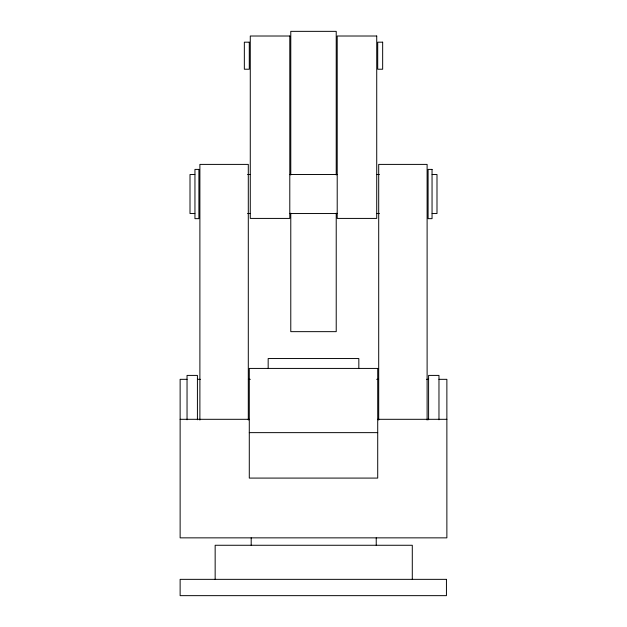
<?xml version="1.0" encoding="UTF-8"?>
<svg xmlns="http://www.w3.org/2000/svg" width="627" height="627" viewBox="0 0 627 627"><rect width="100%" height="100%" fill="white"/><g stroke="black" fill="none" stroke-linecap="round" stroke-linejoin="round"><path stroke-width="0.94" d="M194.887 174.518L190.005 174.518L190.005 213.541L194.887 213.541M247.602 174.518L250.534 174.518M289.58 174.518L337.42 174.518M376.466 174.518L379.398 174.518M432.113 174.518L436.995 174.518L436.995 213.541L432.113 213.541M247.602 213.541L250.534 213.541M289.58 213.541L337.42 213.541M376.466 213.541L379.398 213.541M187.042 379.327L180.129 379.327L180.129 537.856L446.871 537.856L446.871 379.327L438.971 379.327M197.419 379.327L200.358 379.327M248.355 379.327L250.314 379.327M376.678 379.327L378.637 379.327M426.634 379.327L428.594 379.327M180.129 419.306L249.287 419.306M377.713 419.306L446.871 419.306M249.287 432.638L377.713 432.638M438.971 419.784L438.971 375.408L428.594 375.408L428.594 419.784M427.112 420.051L427.112 164.399L378.7 164.399L378.7 420.051M412.292 579.348L412.292 545.263L215.155 545.263L215.155 579.348M376.231 537.856L376.231 545.263M358.832 368.425L358.832 358.542L268.168 358.542L268.168 368.425M336.221 174.996L336.221 31.35L290.779 31.35L290.779 174.996M336.221 213.156L336.221 331.652L290.779 331.652L290.779 213.156M251.192 537.856L251.192 545.263M248.3 420.051L248.3 164.399L199.888 164.399L199.888 420.051M197.419 419.784L197.419 375.408L187.042 375.408L187.042 419.784M289.792 36.013L250.275 36.013L250.275 218.415L289.792 218.415L289.792 36.013M376.725 36.013L337.208 36.013L337.208 218.415L376.725 218.415L376.725 36.013M249.287 42.181L244.342 42.181L244.342 69.221L249.287 69.221L249.287 42.181M382.658 42.181L377.713 42.181L377.713 69.221L382.658 69.221L382.658 42.181M198.9 169.4L194.95 169.4L194.95 218.658L198.9 218.658L198.9 169.4M432.05 169.4L428.1 169.4L428.1 218.658L432.05 218.658L432.05 169.4M377.713 368.425L249.287 368.425L249.287 478.087L377.713 478.087L377.713 368.425M446.44 579.348L180.129 579.348L180.129 595.65L446.44 595.65L446.44 579.348"/></g></svg>
